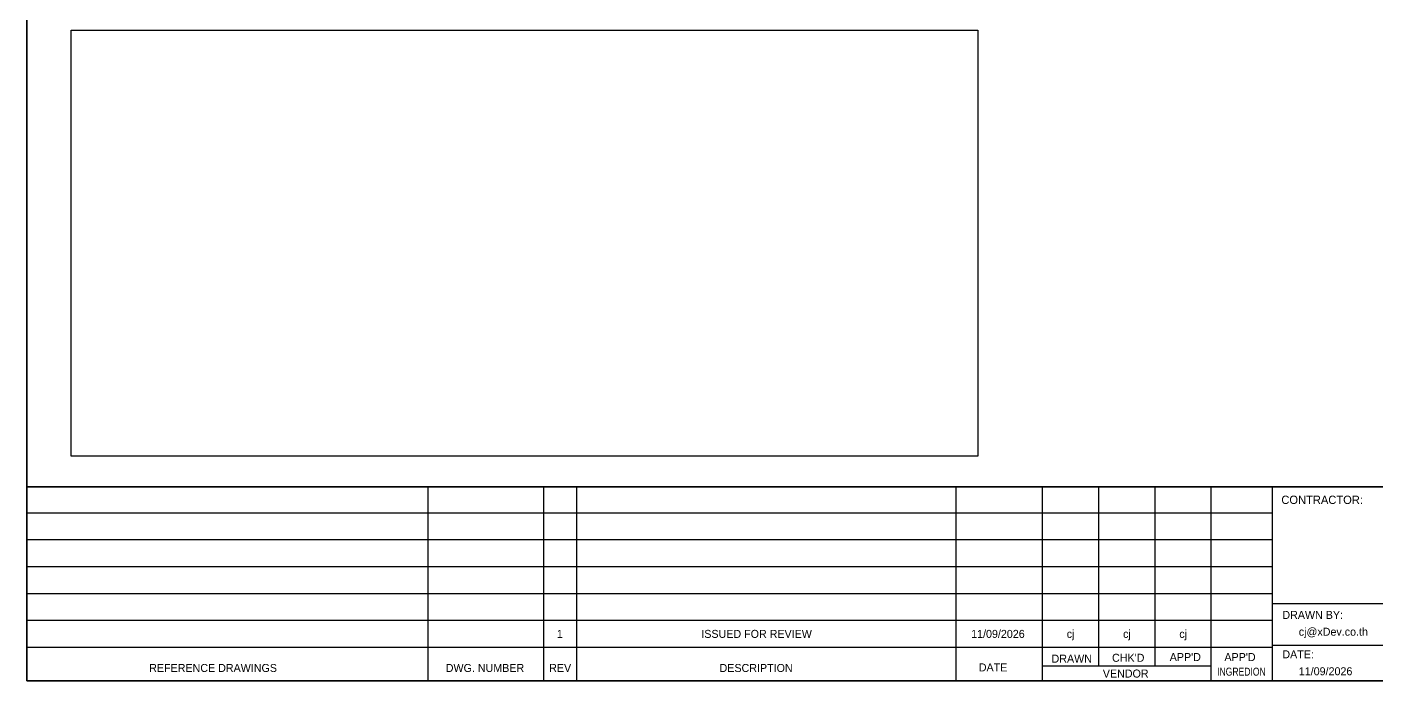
# Model space of a CAD drawing. Header units: metres. Extents: x 0 to 20667, y -39055 to 2704.
# Drawn here: x 8387 to 10389, y -27038 to -26067 of the extents above; entities that cross this region are included whole.
import ezdxf
from ezdxf.enums import TextEntityAlignment as Align

# ---------------------------------------------------------------- set-up
doc = ezdxf.new("R2010")
doc.units = ezdxf.units.M

msp = doc.modelspace()

# ---------------------------------------------------------------- linework, layer by layer
msp.add_lwpolyline([(8452.3, -26072.1), (9798.1, -26072.1), (9798.1, -26704.2), (8452.3, -26704.2)], close=True)
at = {"layer": 'GT_1', "color": 4}
for p, q in [((8982, -27037.9), (8982, -26749.8)), ((9153.9, -27037.9), (9153.9, -26749.8)), ((9203, -27037.9), (9203, -26749.8)), ((9765.7, -27037.9), (9765.7, -26749.8)), ((9894, -27037.9), (9894, -26749.8)), ((9977.6, -27016.1), (9977.6, -26749.8)), ((10061.1, -27016.1), (10061.1, -26749.7)), ((10144.4, -27037.9), (10144.4, -26749.8)), ((10235.4, -27037.9), (10235.4, -26749.8)), ((10235.4, -26788.6), (8386.6, -26788.6)), ((10235.4, -26828.4), (8386.6, -26828.4)), ((10235.4, -26868.3), (8386.6, -26868.3)), ((10235.4, -26908.3), (8386.6, -26908.3)), ((11022.4, -26923.6), (10235.4, -26923.6)), ((10235.4, -26948.2), (8386.6, -26948.2)), ((10235.3, -26988.1), (8386.6, -26988.1)), ((11022.4, -26985.1), (10235.4, -26985.1)), ((10144.4, -27016.1), (9894, -27016.1))]:
    msp.add_line(p, q, dxfattribs=at)
at = {"layer": 'HELPPOINT', "color": 4, "lineweight": 35}
for p, q in [((8386.6, -27037.9), (8386.6, -24333.7)), ((8386.6, -27037.9), (8386.6, -24333.7)), ((12279.9, -27037.9), (8386.6, -27037.9)), ((12279.9, -27037.9), (8386.6, -27037.9))]:
    msp.add_line(p, q, dxfattribs=at)
at = {"layer": 'MEMBER', "color": 4, "lineweight": 35}
msp.add_line((8386.6, -26749.8), (12279.9, -26749.8), dxfattribs=at)
msp.add_line((8386.6, -26749.8), (12279.9, -26749.8), dxfattribs=at)

# ---------------------------------------------------------------- texts
at = {"layer": 'MEMBER', "color": 4, "ltscale": 0.8}
for s, height, p in [('CONTRACTOR:', 12.35, (10248.5, -26775.2)), ('DRAWN BY:', 11.88, (10250, -26945.8)), ('cj@xDev.co.th', 11.875, (10274.4, -26970.7)), ('DATE:', 11.88, (10250, -27004.3)), ('REFERENCE DRAWINGS', 11.875, (8568, -27024.5)), ('DWG. NUMBER', 11.875, (9008.2, -27024.5)), ('DESCRIPTION', 11.875, (9414.6, -27024.5)), ('DATE', 11.88, (9799.4, -27023.7)), ('DRAWN', 11.88, (9907.4, -27010.7)), ("CHK'D", 11.88, (9997.2, -27009.4)), ("APP'D", 11.88, (10082.8, -27008.3)), ("APP'D", 11.88, (10164, -27008.3)), ('REV', 11.88, (9161.7, -27024.5)), ('VENDOR', 11.88, (9983.5, -27032.8)), ('11/09/2026', 11.88, (10274.4, -27029.4))]:
    msp.add_text(s, height=height, dxfattribs=at).set_placement(p)
for s, height, p in [('1', 11.9, (9177.5, -26968)), ('ISSUED FOR REVIEW', 11.875, (9469.6, -26968)), ('11/09/2026', 11.88, (9827.8, -26968)), ('cj', 11.88, (9935.7, -26968)), ('cj', 11.88, (10019.3, -26968)), ('cj', 11.88, (10102.8, -26968))]:
    msp.add_text(s, height=height, dxfattribs=at).set_placement(p, align=Align.MIDDLE_CENTER)
at = {"layer": 'MEMBER', "color": 4, "ltscale": 0.8, "width": 0.8}
msp.add_text('INGREDION', height=11.88, dxfattribs=at).set_placement((10153.2, -27030))

doc.saveas('drawing.dxf')
